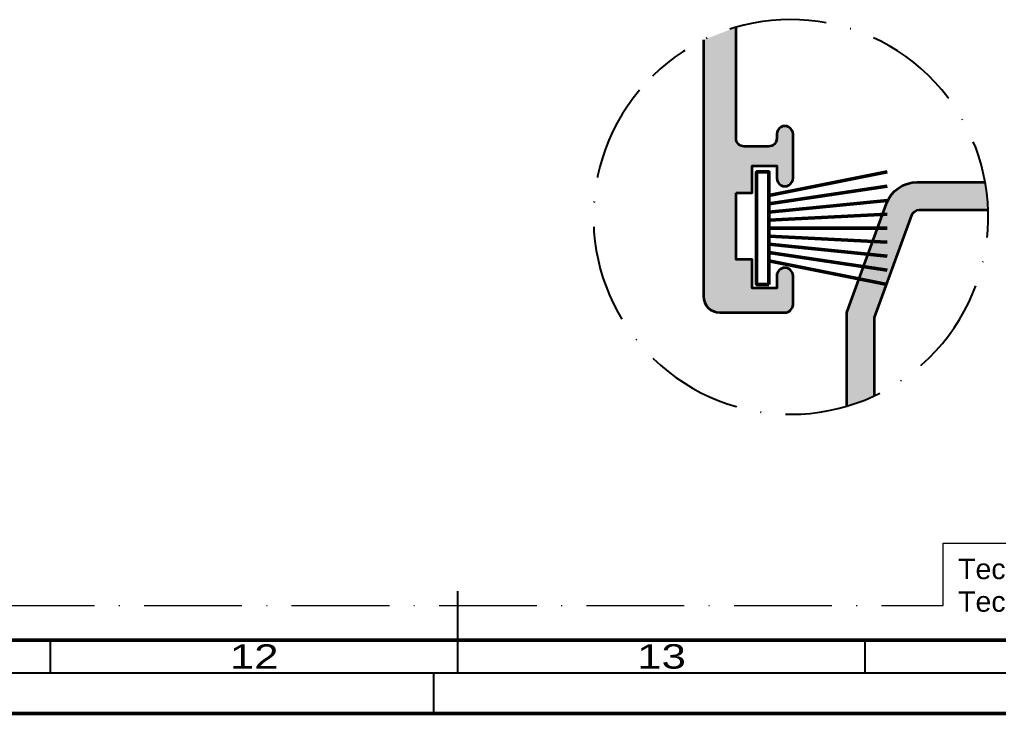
# Model space of a CAD drawing. Header units: millimetres. Extents: x -1189 to 0, y 0 to 841.
# Drawn here: x -647.8 to -527.7, y 0 to 85.2 of the extents above; entities that cross this region are included whole.
import ezdxf
from ezdxf.enums import TextEntityAlignment as Align

# ---------------------------------------------------------------- set-up
doc = ezdxf.new("R2010")
doc.units = ezdxf.units.MM
doc.linetypes.add('ACAD_ISO10W100', pattern=[18, 12, -3, 0, -3])
for name, color, linetype, lineweight in [('S03_AL_Kontur', 255, 'Continuous', 35), ('S04_AL_Schraffur', 253, 'Continuous', 25), ('S13_Zubehör_Kontur', 32, 'Continuous', 50), ('S18_Mittellinie', 10, 'ACAD_ISO10W100', 25)]:
    doc.layers.add(name, color=color, linetype=linetype, lineweight=lineweight)
doc.layers.add('S22_Einfügepunkte', color=91, linetype='Continuous', lineweight=50, plot=False)
doc.layers.add('S26_Schriftfeld', color=7, linetype='Continuous', lineweight=25, plot=False)
doc.styles.add('SF_GEN', font='arial.ttf')
doc.styles.get("Standard").update_dxf_attribs({"font": 'arial.ttf'})

# ---------------------------------------------------------------- blocks, each defined once
blk = doc.blocks.new('244670_s')
at = {"layer": 'S13_Zubehör_Kontur'}
for points in [[(1.450001320445324, 0.7499999999993463), (0, 8)], [(0.8773719869081101, 8), (1.958622426328097, 0.7499999999999999)], [(2.459805535332197, 0.7499999999999999), (1.741913420729273, 8)], [(2.598039958150873, 8), (2.956110446745653, 0.75)], [(3.449999999999989, 0.75), (3.449999999997198, 8)], [(4.301960041849103, 8), (3.943889553254323, 0.75)], [(4.440194464667778, 0.7499999999999999), (5.158086579270703, 8)], [(6.022628013091865, 8), (4.941377573671879, 0.7499999999999999)], [(5.449998679554652, 0.7499999999993463), (6.899999999999975, 8)]]:
    blk.add_lwpolyline(points, dxfattribs=at)
blk.add_lwpolyline([(6.899999999999977, 0.75), (6.899999999999976, 0), (0, 0), (0, 0.75)], close=True, dxfattribs=at)
blk = doc.blocks.new('*U85')
at = {"layer": 'S22_Einfügepunkte', "color": 8, "linetype": 'ACAD_ISO10W100', "lineweight": 0}
for p, q in [((-534.4466333664385, 13.24264068711932), (-534.4466333664386, 20.88519063271451)), ((-534.4466333664386, 20.88519063271451), (-301.2274887854692, 20.8851906327145)), ((-1175.50740731288, 13.24264068711937), (-534.4466333664386, 13.24264068711932))]:
    blk.add_line(p, q, dxfattribs=at)
at = {"layer": 'S26_Schriftfeld', "color": 2, "lineweight": 25}
for p, q in [((-594.0000239999999, 5.000000999999997), (-594.0000239999999, 15.000001)), ((-644.000031, 5.000000999999997), (-644.0000310000005, 9)), ((-544.0000169999998, 5.000000999999997), (-544.0000170000003, 9)), ((-1184.000048, 5.000000999999997), (-4.999998999999661, 5.000000999999997)), ((-596.9999630000002, 5.000000999999997), (-596.9999630000002, 0))]:
    blk.add_line(p, q, dxfattribs=at)
at = {"layer": 'S26_Schriftfeld', "lineweight": 50}
for p, q in [((-9, 9), (-1179.750048, 9)), ((-1189.000049, 0), (0, 0))]:
    blk.add_line(p, q, dxfattribs=at)
at = {"color": 2, "width": 1.2814}
for s, p in [('12', (-619.0000275000001, 7.000000500000002)), ('13', (-569.0000205, 7.000000500000002))]:
    blk.add_text(s, height=3, dxfattribs=at).set_placement(p, align=Align.MIDDLE)
at = {"layer": 'S26_Schriftfeld', "color": 2, "lineweight": 25, "char_height": 2.5, "attachment_point": 1, "style": 'SF_GEN'}
for s, insert, width in [('Technical data subject to change. © Schüco International KG, Bielefeld, Germany. All Rights Reserved.', (-532.5961268342924, 18.98635108470808), 172.4110383235446), ('Technische Änderungen vorbehalten. © Schüco International KG, Bielefeld, Germany. Alle Rechte vorbehalten.', (-532.5961268342924, 14.98635108470808), 182.7354001061252)]:
    blk.add_mtext(s, dxfattribs=dict(at, insert=insert, width=width))

msp = doc.modelspace()

# ---------------------------------------------------------------- hatches: boundary and pattern name
at = {"layer": 'S04_AL_Schraffur'}
h = msp.add_hatch(color=256, dxfattribs=at)
h.dxf.hatch_style = 1
h.paths.add_polyline_path([(-558.8628128521432, 69.61000181845316), (-555.862812852145, 69.61000181845316, 0.4142135623730951), (-554.862812852145, 70.61000181845316), (-554.862812852145, 71.11000181845361, -1), (-552.862812852145, 71.11000181845316), (-552.862812852145, 65.71000181845307, -1), (-554.862812852145, 65.71000181845307), (-554.862812852145, 67.21000181845307), (-557.862812852145, 67.21000181845307), (-557.862812852145, 63.91000181845288), (-559.862812852145, 63.91000181845288), (-559.862812852145, 55.71000181845307), (-557.862812852145, 55.71000181845307), (-557.862812852145, 52.21000181845307), (-554.862812852145, 52.21000181845307), (-554.862812852145, 53.71000181845307, -1), (-552.862812852145, 53.71000181845307), (-552.862812852145, 50.21000181845352, -0.4142135623730951), (-553.862812852145, 49.21000181845307), (-561.862812852145, 49.21000181845307, -0.4142135623730951), (-563.862812852145, 51.21000181845307), (-563.862812852145, 82.67670364152332), (-559.8626893213423, 84.22827977308248), (-559.8628128521032, 70.61001088940998, 0.414216219197167)])
h = msp.add_hatch(color=256, dxfattribs=at)
h.dxf.hatch_style = 1
h.paths.add_polyline_path([(-529.282028446205, 65.21350805073621), (-537.638603337904, 65.21350805073621, 0.3152987888789832), (-541.397373821048, 62.58158862403911), (-546.2629572390015, 49.21350805073621), (-546.2629572390015, 37.71477772632375, 0.0375729616369302), (-542.8629572390037, 39.00485356837839), (-542.8629572390037, 48.61399631632753), (-538.2982129434076, 61.15552819406207, -0.3152987888789836), (-537.3585203226194, 61.81350805073657), (-528.919452037042, 61.81350805073657, 0.0353225794040869)])

# ---------------------------------------------------------------- linework, layer by layer
at = {"layer": 'S03_AL_Kontur'}
for points in [[(-559.862812852145, 63.91000181845288), (-557.862812852145, 63.91000181845288), (-557.862812852145, 67.21000181845307), (-554.862812852145, 67.21000181845307), (-554.862812852145, 65.71000181845307, 1.000000000000014), (-552.862812852145, 65.71000181845307), (-552.862812852145, 71.11000181845316, 1.000000000000011), (-554.862812852145, 71.11000181845361), (-554.862812852145, 70.61000181845361, -0.4142135623730753), (-555.862812852145, 69.61000181845316), (-558.8628128521432, 69.61000181845316, -0.4142135623730945), (-559.862812852145, 70.61000181845361), (-559.8626893213423, 84.22827977308248, -0.4142180285731112)], [(-563.862812852145, 82.67670364152332), (-563.862812852145, 51.21000181845307, 0.414213562373095), (-561.862812852145, 49.21000181845307), (-553.862812852145, 49.21000181845307, 0.414213562373095), (-552.862812852145, 50.21000181845307), (-552.862812852145, 53.71000181845307, 0.9999999999999999), (-554.862812852145, 53.71000181845307), (-554.862812852145, 52.21000181845307), (-557.862812852145, 52.21000181845307), (-557.862812852145, 55.71000181845307), (-559.862812852145, 55.71000181845307), (-559.862812852145, 63.91000181845288)], [(-546.2629572390015, 37.71477772632375), (-546.2629572390015, 49.21350805073621), (-541.397373821048, 62.58158862403911, -0.3152987888789834), (-537.638603337904, 65.21350805073621), (-529.282028446205, 65.21350805073621)], [(-542.8629572390037, 39.00485356837839), (-542.8629572390037, 48.61399631632753), (-538.2982129434076, 61.15552819406207, -0.3152987888789859), (-537.3585203226194, 61.81350805073657), (-528.919452037042, 61.81350805073657)]]:
    msp.add_lwpolyline(points, format="xyb", dxfattribs=at)
at = {"layer": 'S18_Mittellinie'}
msp.add_arc((-553.1346438352648, 60.95052967923971), 24.23056428344698, 140.0533857789026, 134.4551777746219, dxfattribs=at)

# ---------------------------------------------------------------- block references
at = {"layer": 'S03_AL_Kontur', "xscale": 2, "yscale": 2, "zscale": 2, "rotation": 270}
msp.add_blockref('244670_s', (-557.3283714551908, 66.4715475334549), dxfattribs=at)
at = {"layer": 'S26_Schriftfeld'}
msp.add_blockref('*U85', (0, 0), dxfattribs=at)

doc.saveas('drawing.dxf')
